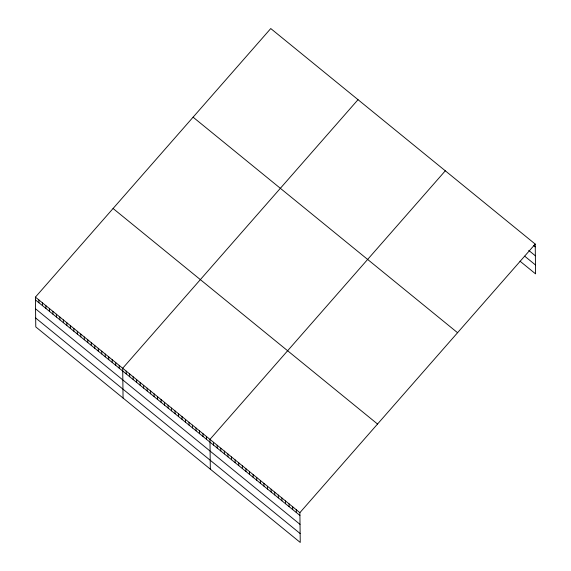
<?xml version="1.0" encoding="UTF-8"?>
<svg xmlns="http://www.w3.org/2000/svg" width="571" height="571" viewBox="0 0 571 571"><rect width="100%" height="100%" fill="white"/><g stroke="black" fill="none" stroke-linecap="round" stroke-linejoin="round"><path stroke-width="0.86" d="M535.22 244.088L299.882 512.665L300.246 542.45L35.78 326.912L35.416 297.127L270.754 28.55L535.22 244.088L535.584 273.873L519.995 261.168M358.024 99.675L122.694 368.252L123.058 398.037M445.301 170.808L209.964 439.385L210.328 469.169M533.457 245.423L535.255 246.886M528.767 250.419L535.362 255.794M524.685 256.172L535.477 264.965M193.091 117.183L457.557 332.715M113.079 208.494L377.545 424.032M35.416 297.127L299.882 512.665M35.452 299.925L299.918 515.463M35.559 308.832L300.025 524.371M35.673 318.011L300.139 533.542M296.285 509.732L296.32 512.53M292.687 506.798L292.723 509.603M289.097 503.872L289.126 506.67M285.5 500.938L285.529 503.736M281.903 498.005L281.931 500.81M278.305 495.078L278.341 497.876M274.708 492.145L274.744 494.943M271.111 489.211L271.146 492.016M267.514 486.285L267.549 489.083M263.916 483.352L263.952 486.149M260.319 480.418L260.355 483.223M256.722 477.492L256.757 480.29M253.124 474.558L253.16 477.356M249.527 471.625L249.563 474.43M245.93 468.691L245.965 471.496M242.34 465.765L242.368 468.563M238.742 462.831L238.771 465.629M235.145 459.898L235.181 462.703M231.548 456.971L231.583 459.769M227.95 454.038L227.986 456.836M224.353 451.104L224.389 453.909M220.756 448.178L220.791 450.976M217.158 445.244L217.194 448.042M213.561 442.311L213.597 445.116M206.474 436.537L206.509 439.335M202.983 433.689L203.019 436.494M199.493 430.848L199.529 433.646M196.003 428L196.039 430.798M192.513 425.159L192.548 427.957M189.022 422.312L189.051 425.11M185.532 419.464L185.561 422.269M182.035 416.623L182.07 419.421M178.545 413.775L178.58 416.573M175.054 410.927L175.09 413.732M171.564 408.087L171.6 410.884M168.074 405.239L168.11 408.044M164.584 402.398L164.619 405.196M161.093 399.55L161.129 402.348M157.603 396.702L157.639 399.507M154.113 393.862L154.141 396.659M150.623 391.014L150.651 393.819M147.125 388.173L147.161 390.971M143.635 385.325L143.671 388.123M140.145 382.477L140.18 385.282M136.655 379.636L136.69 382.434M133.164 376.789L133.2 379.587M129.674 373.948L129.71 376.746M126.184 371.1L126.22 373.898M119.203 365.411L119.232 368.209M115.713 362.564L115.742 365.361M112.216 359.716L112.251 362.521M108.726 356.875L108.761 359.673M105.235 354.027L105.271 356.832M101.745 351.186L101.781 353.984M98.255 348.339L98.291 351.136M94.765 345.491L94.8 348.296M91.274 342.65L91.31 345.448M87.784 339.802L87.82 342.607M84.294 336.961L84.322 339.759M80.804 334.114L80.832 336.911M77.306 331.266L77.342 334.071M73.816 328.425L73.852 331.223M70.326 325.577L70.361 328.375M66.836 322.736L66.871 325.534M63.345 319.888L63.381 322.686M59.855 317.041L59.891 319.846M56.365 314.2L56.401 316.998M52.875 311.352L52.91 314.15M49.384 308.504L49.413 311.309M45.894 305.663L45.923 308.461M42.397 302.816L42.432 305.621M38.907 299.975L38.942 302.773"/></g></svg>
